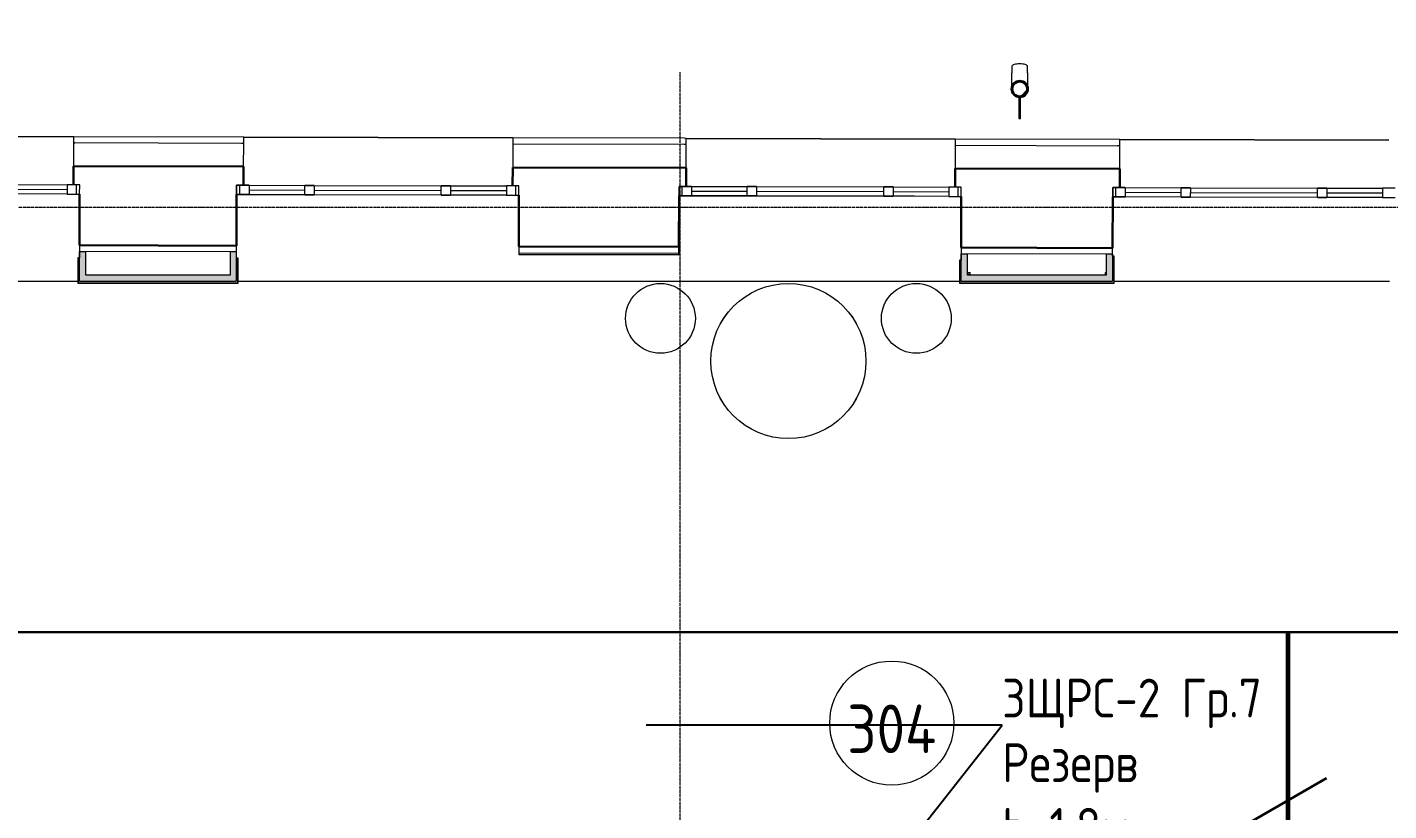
# Model space of a CAD drawing. Header units: millimetres. Extents: x -32 to 417638015, y -35 to 175284279.
# Drawn here: x 1063178 to 1071958, y 60823 to 65874 of the extents above; entities that cross this region are included whole.
import ezdxf
from ezdxf import colors
from ezdxf.entities.mleader import LeaderData, LeaderLine
from ezdxf.math import Vec2, Vec3

# ---------------------------------------------------------------- set-up
doc = ezdxf.new("R2010")
doc.units = ezdxf.units.MM
doc.linetypes.add('ADSK_Линия сетки', pattern=[25, 20, -2.5, 0, -2.5])
for name, color, linetype, lineweight in [('_ Окна', 7, 'Continuous', 9), ('_ЭМ_гофра', 5, 'Continuous', 60), ('_ЭМ_ТХобщее_слой', 7, 'Continuous', 30), ('Аннотация', 7, 'Continuous', 18), ('Двери', 7, 'Continuous', 9), ('Обобщенные модели', 7, 'Continuous', 18), ('Окна', 7, 'Continuous', 9), ('Оси', 253, 'Continuous', 9), ('Перекрытие', 7, 'Continuous', 18), ('Стены внутренние', 7, 'Continuous', 18), ('Стены наружные', 7, 'Continuous', 18), ('Стены несущие', 7, 'Continuous', 30), ('Стены отделка', 7, 'Continuous', 30), ('Стены штриховка', 7, 'Continuous', 9), ('ТХ', 5, 'Continuous', 0), ('ШТРИХОВКА', 252, 'Continuous', 15), ('ЭМ_Лоток 1_2', 162, 'Continuous', 30)]:
    doc.layers.add(name, color=color, linetype=linetype, lineweight=lineweight)
doc.layers.add('_ЭМ_Надписи', color=7, linetype='Continuous')
doc.layers.add('ЭОМ_Лотки рабочие', color=5, linetype='Continuous')
doc.layers.add('Линии', color=7, linetype='Continuous', lineweight=9, true_color=0x00a600)
doc.styles.add('GOST Common', font='GOST_Common.ttf', dxfattribs={"width": 0.9, "height": 350})
doc.styles.add('ЭОМ', font='isocpeur.ttf', dxfattribs={"width": 0.85, "height": 250})
doc.linetypes.add('Cable in the tray', pattern='A,5,[130,ltypeshp.shx,S=1,R=0,X=0,Y=0],1.5,[130,ltypeshp.shx,S=1.5,R=90,X=0,Y=-1],1,[130,ltypeshp.shx,S=1,R=0,X=0.5,Y=0],5', length=12.5)

# ---------------------------------------------------------------- blocks, each defined once
blk = doc.blocks.new('ТХ 3 этаж')
at = {"layer": 'ТХ', "color": 8}
for centre, radius in [((37941.5, 12269.5), 225), ((38766.5, 11994.5), 500), ((39591.5, 12269.5), 225)]:
    blk.add_circle(centre, radius, dxfattribs=at)
blk = doc.blocks.new('План 3 этажа')
at = {"layer": 'Обобщенные модели', "lineweight": 9}
h = blk.add_hatch(dxfattribs=at)
h.set_pattern_fill('FP_16', color=8, style=0, pattern_type=2)
h.set_pattern_definition([(45, (507.34, 158.9), (-106.066, 106.066), [])])
h.paths.add_polyline_path([(33247.455, 13817.033), (33269.149, 13821.984), (33286.546, 13835.858), (33296.201, 13855.907), (33296.201, 13878.159), (33286.546, 13898.207), (33269.149, 13912.081), (33247.455, 13917.033), (33224.775, 13911.295), (33208.363, 13898.207), (33198.708, 13878.159), (33199.831, 13853.576), (33208.363, 13835.858), (33225.76, 13821.984), (33244.761, 13817.648)])
at = {"layer": 'Стены внутренние'}
for points in [[(27185.316, 12667.14), (27225.316, 12667.14), (27225.316, 12817.168), (27185.316, 12816.351)], [(28195.293, 12627.14), (28194.677, 12816.355), (28155.293, 12816.351), (28155.293, 12627.14), (28194.677, 12627.14)], [(32876.908, 12667.14), (32910.283, 12667.14), (32910.283, 12802.365), (32870.283, 12801.476), (32870.283, 12667.14)], [(33845.287, 12627.14), (33845.025, 12801.48), (33805.287, 12801.476), (33805.287, 12627.14), (33845.197, 12627.14)], [(28155.293, 12627.14), (28155.293, 12667.14), (27185.316, 12667.14), (27185.316, 12627.14), (27719.564, 12627.14)], [(33781.496, 12627.14), (33805.287, 12627.14), (33805.287, 12667.14), (32870.283, 12667.14), (32870.283, 12627.14), (32927.343, 12627.14)]]:
    blk.add_hatch(color=8, dxfattribs=at).paths.add_polyline_path(points)
at = {"layer": '_ Окна', "color": 8}
for p, q in [((26745.467, 13220.172), (27105.466, 13219.224)), ((27165.387, 13189.066), (27165.545, 13249.066)), ((28217.383, 13186.297), (28217.541, 13246.297)), ((28277.462, 13216.139), (28637.461, 13215.191)), ((28697.46, 13215.033), (29517.458, 13212.874)), ((29577.457, 13212.716), (29937.456, 13211.769)), ((29997.377, 13181.611), (29997.535, 13241.611)), ((31070.373, 13178.786), (31070.531, 13238.786)), ((31130.452, 13208.628), (31490.451, 13207.68)), ((31550.451, 13207.522), (32370.448, 13205.363)), ((32430.447, 13205.205), (32790.446, 13204.258)), ((32850.367, 13174.1), (32850.525, 13234.1)), ((33867.363, 13171.423), (33867.521, 13231.422)), ((33927.442, 13201.264), (34287.441, 13200.317)), ((34347.441, 13200.159), (35167.438, 13198)), ((35227.438, 13197.842), (35587.437, 13196.894))]:
    blk.add_line(p, q, dxfattribs=at)
at = {"layer": '_ Окна', "color": 8, "lineweight": 18}
for p, q in [((27105.545, 13249.224), (27105.387, 13189.224)), ((27105.387, 13189.224), (27185.387, 13189.014)), ((27185.545, 13249.013), (27105.545, 13249.224)), ((27185.387, 13189.014), (27185.545, 13249.013)), ((28197.383, 13186.349), (28197.541, 13246.349)), ((28277.383, 13186.139), (28197.383, 13186.349)), ((28197.541, 13246.349), (28277.541, 13246.139)), ((28277.541, 13246.139), (28277.383, 13186.139)), ((28637.382, 13185.191), (28637.54, 13245.191)), ((28697.381, 13185.033), (28637.382, 13185.191)), ((28637.54, 13245.191), (28697.539, 13245.033)), ((28697.539, 13245.033), (28697.381, 13185.033)), ((29517.379, 13182.874), (29517.537, 13242.874)), ((29577.378, 13182.716), (29517.379, 13182.874)), ((29517.537, 13242.874), (29577.536, 13242.716)), ((29577.536, 13242.716), (29577.378, 13182.716)), ((29937.535, 13241.768), (29937.377, 13181.769)), ((29937.377, 13181.769), (30017.377, 13181.558)), ((30017.535, 13241.558), (29937.535, 13241.768)), ((30017.377, 13181.558), (30017.535, 13241.558)), ((31050.373, 13178.839), (31050.531, 13238.838)), ((31130.373, 13178.628), (31050.373, 13178.839)), ((31050.531, 13238.838), (31130.531, 13238.628)), ((31130.531, 13238.628), (31130.373, 13178.628)), ((31490.372, 13177.68), (31490.53, 13237.68)), ((31550.372, 13177.522), (31490.372, 13177.68)), ((31490.53, 13237.68), (31550.529, 13237.522)), ((31550.529, 13237.522), (31550.372, 13177.522)), ((32370.369, 13175.364), (32370.527, 13235.363)), ((32430.368, 13175.206), (32370.369, 13175.364)), ((32370.527, 13235.363), (32430.526, 13235.205)), ((32430.526, 13235.205), (32430.368, 13175.206)), ((32790.525, 13234.258), (32790.367, 13174.258)), ((32790.367, 13174.258), (32870.367, 13174.047)), ((32870.525, 13234.047), (32790.525, 13234.258)), ((32870.367, 13174.047), (32870.525, 13234.047)), ((33847.364, 13171.475), (33847.522, 13231.475)), ((33927.363, 13171.265), (33847.364, 13171.475)), ((33847.522, 13231.475), (33927.521, 13231.264)), ((33927.521, 13231.264), (33927.363, 13171.265)), ((34287.362, 13170.317), (34287.52, 13230.317)), ((34347.362, 13170.159), (34287.362, 13170.317)), ((34287.52, 13230.317), (34347.52, 13230.159)), ((34347.52, 13230.159), (34347.362, 13170.159)), ((35167.359, 13168), (35167.517, 13228)), ((35167.517, 13228), (35227.517, 13227.842)), ((35227.517, 13227.842), (35227.359, 13167.842)), ((35587.515, 13226.894), (35587.358, 13166.894)), ((35667.515, 13226.684), (35587.515, 13226.894)), ((35227.359, 13167.842), (35167.359, 13168)), ((35587.358, 13166.894), (35667.357, 13166.684))]:
    blk.add_line(p, q, dxfattribs=at)
at = {"layer": 'Двери', "color": 8, "lineweight": 30}
blk.add_line((34346.343, 8917.14), (35225.358, 9424.64), dxfattribs=at)
at = {"layer": 'Линии', "color": 8}
blk.add_circle((32422.189, 9778.727), 400, dxfattribs=at)
at = {"layer": 'Обобщенные модели', "color": 8}
for p, q in [((33197.455, 14013.184), (33197.455, 13970.68)), ((33297.455, 13970.68), (33297.455, 14013.184)), ((33242.455, 13816.174), (33242.455, 13677.033)), ((33252.455, 13677.033), (33252.455, 13816.174)), ((33242.455, 13677.033), (33252.455, 13677.033))]:
    blk.add_line(p, q, dxfattribs=at)
at = {"layer": 'Обобщенные модели', "color": 8, "flags": 128}
for points in [[(33197.455, 13880.05), (33197.455, 13881.32), (33197.455, 13883.984), (33197.455, 13886.86), (33197.455, 13889.945), (33197.455, 13893.232), (33197.455, 13896.718), (33197.455, 13900.397), (33197.455, 13904.262), (33197.455, 13908.307), (33197.455, 13912.527), (33197.455, 13916.913), (33197.455, 13921.46), (33197.455, 13926.16), (33197.455, 13931.005), (33197.455, 13935.987), (33197.455, 13941.1), (33197.455, 13946.334), (33197.455, 13951.68), (33197.455, 13957.132), (33197.455, 13962.679), (33197.455, 13968.313), (33197.455, 13970.68)], [(33297.455, 13970.68), (33297.455, 13965.013), (33297.455, 13959.428), (33297.455, 13953.936), (33297.455, 13948.544), (33297.455, 13943.262), (33297.455, 13938.099), (33297.455, 13933.061), (33297.455, 13928.158), (33297.455, 13923.397), (33297.455, 13918.785), (33297.455, 13914.331), (33297.455, 13910.042), (33297.455, 13905.923), (33297.455, 13901.982), (33297.455, 13898.225), (33297.455, 13894.659), (33297.455, 13891.288), (33297.455, 13888.118), (33297.455, 13885.154), (33297.455, 13882.402), (33297.455, 13880.05)]]:
    blk.add_lwpolyline(points, dxfattribs=at)
at = {"layer": 'Обобщенные модели', "color": 8}
for start, end in [(90, 270), (270, 90)]:
    blk.add_arc((33247.455, 13867.033), 52, start, end, dxfattribs=at)
at = {"layer": 'Обобщенные модели', "color": 8, "lineweight": 40}
for start, end in [(90, 270), (270, 90)]:
    blk.add_arc((33247.455, 13867.033), 50, start, end, dxfattribs=at)
at = {"layer": 'Обобщенные модели', "color": 8}
for start_param, end_param in [(4.71238898, 6.28318531), (3.14159265, 4.71238898)]:
    blk.add_ellipse((33247.455, 14013.184), major_axis=(-50, 0), ratio=0.30901699, start_param=start_param, end_param=end_param, dxfattribs=at)
at = {"layer": 'Окна', "color": 8}
for p, q in [((27105.387, 13189.224), (26745.388, 13190.172)), ((26745.546, 13250.172), (27105.545, 13249.224)), ((27105.387, 13189.224), (27185.387, 13189.014)), ((27185.545, 13249.013), (27105.545, 13249.224)), ((27185.387, 13189.014), (27185.545, 13249.013)), ((28197.541, 13246.349), (28197.383, 13186.349)), ((28197.383, 13186.349), (28277.383, 13186.139)), ((28277.541, 13246.139), (28197.541, 13246.349)), ((28637.382, 13185.191), (28277.383, 13186.139)), ((28277.541, 13246.139), (28637.54, 13245.191)), ((28637.382, 13185.191), (28697.381, 13185.033)), ((28697.539, 13245.033), (28637.54, 13245.191)), ((29517.379, 13182.874), (28697.381, 13185.033)), ((28697.539, 13245.033), (29517.537, 13242.874)), ((29517.379, 13182.874), (29577.378, 13182.716)), ((29577.536, 13242.716), (29517.537, 13242.874)), ((29937.377, 13181.769), (29577.378, 13182.716)), ((29577.536, 13242.716), (29937.535, 13241.768)), ((29937.377, 13181.769), (30017.377, 13181.558)), ((30017.535, 13241.558), (29937.535, 13241.768)), ((30017.377, 13181.558), (30017.535, 13241.558)), ((31050.531, 13238.838), (31050.373, 13178.839)), ((31050.373, 13178.839), (31130.373, 13178.628)), ((31130.531, 13238.628), (31050.531, 13238.838)), ((31490.372, 13177.68), (31130.373, 13178.628)), ((31130.531, 13238.628), (31490.53, 13237.68)), ((31490.372, 13177.68), (31550.372, 13177.522)), ((31550.529, 13237.522), (31490.53, 13237.68)), ((32370.369, 13175.364), (31550.372, 13177.522)), ((31550.529, 13237.522), (32370.527, 13235.363)), ((32370.369, 13175.364), (32430.368, 13175.206)), ((32430.526, 13235.205), (32370.527, 13235.363)), ((32790.367, 13174.258), (32430.368, 13175.206)), ((32430.526, 13235.205), (32790.525, 13234.258)), ((32790.367, 13174.258), (32870.367, 13174.047)), ((32870.525, 13234.047), (32790.525, 13234.258)), ((32870.367, 13174.047), (32870.525, 13234.047)), ((33847.522, 13231.475), (33847.364, 13171.475)), ((33847.364, 13171.475), (33927.363, 13171.265)), ((33927.521, 13231.264), (33847.522, 13231.475)), ((34287.362, 13170.317), (33927.363, 13171.265)), ((33927.521, 13231.264), (34287.52, 13230.317)), ((34287.362, 13170.317), (34347.362, 13170.159)), ((34347.52, 13230.159), (34287.52, 13230.317)), ((35167.359, 13168), (34347.362, 13170.159)), ((34347.52, 13230.159), (35167.517, 13228)), ((35227.517, 13227.842), (35167.517, 13228)), ((35227.517, 13227.842), (35587.515, 13226.894)), ((35667.515, 13226.684), (35587.515, 13226.894)), ((35167.359, 13168), (35227.359, 13167.842)), ((35587.358, 13166.894), (35227.359, 13167.842)), ((35587.358, 13166.894), (35667.357, 13166.684))]:
    blk.add_line(p, q, dxfattribs=at)
at = {"layer": 'Оси', "color": 8, "linetype": 'ADSK_Линия сетки'}
for p, q in [((31056.908, -3523.688), (31056.908, 13975.186)), ((-10051.774, 13103.902), (56512.196, 13103.902))]:
    blk.add_line(p, q, dxfattribs=at)
at = {"layer": 'Перекрытие', "color": 8}
for p, q in [((28697.381, 13184.992), (28197.38, 13184.992)), ((30016.908, 13003.48), (30016.908, 13181.559)), ((32569.674, 13174.839), (31051.908, 13174.839)), ((31051.908, 13174.839), (31051.908, 12811.896)), ((27190.274, 12817.168), (27190.274, 12819.231)), ((31051.908, 12811.896), (31049.407, 12811.896)), ((32876.908, 12802.365), (32876.908, 12804.029)), ((22582.325, 12627.14), (27173.439, 12627.14)), ((28207.293, 12627.14), (32858.419, 12627.14)), ((33857.287, 12627.14), (35630.729, 12627.14))]:
    blk.add_line(p, q, dxfattribs=at)
at = {"layer": 'Стены внутренние', "color": 8}
for p, q in [((32910.283, 12683.14), (32927.343, 12683.14)), ((32927.343, 12671.14), (32910.283, 12671.14)), ((32927.343, 12671.14), (32927.343, 12683.14)), ((33800.74, 12683.14), (33805.287, 12683.14)), ((33800.74, 12671.14), (33800.74, 12683.14)), ((33805.287, 12671.14), (33800.74, 12671.14))]:
    blk.add_line(p, q, dxfattribs=at)
at = {"layer": 'Стены наружные', "color": 8}
for p, q in [((25411.367, 13563.685), (27146.361, 13559.118)), ((27146.361, 13559.118), (25412.367, 13563.682)), ((25412.369, 13564.682), (27147.363, 13560.115)), ((27147.363, 13560.115), (27147.361, 13559.115)), ((28242.36, 13557.232), (28242.357, 13556.232)), ((28242.36, 13557.232), (29977.354, 13552.665)), ((28243.357, 13556.23), (29978.351, 13551.662)), ((29977.351, 13551.665), (28243.357, 13556.23)), ((29977.354, 13552.665), (29977.351, 13551.665)), ((31096.347, 13548.719), (32831.341, 13544.151)), ((31097.35, 13549.716), (31097.347, 13548.716)), ((32831.341, 13544.151), (31097.347, 13548.716)), ((31097.35, 13549.716), (32832.344, 13545.148)), ((32832.344, 13545.148), (32832.341, 13544.149)), ((33892.34, 13542.358), (33892.337, 13541.358)), ((33892.34, 13542.358), (35626.466, 13537.793)), ((33893.337, 13541.355), (35628.331, 13536.788)), ((35626.464, 13536.793), (33893.337, 13541.355)), ((35626.466, 13537.793), (35626.464, 13536.793))]:
    blk.add_line(p, q, dxfattribs=at)
at = {"layer": 'Стены несущие', "color": 8}
for p, q in [((27145.861, 13369.118), (27145.545, 13249.119)), ((28242.857, 13366.23), (27145.861, 13369.118)), ((28242.541, 13246.231), (28242.857, 13366.23)), ((29977.851, 13361.663), (29977.535, 13241.663)), ((29977.851, 13361.663), (31095.847, 13358.72)), ((31095.531, 13238.72), (31095.847, 13358.72)), ((32830.841, 13354.152), (32830.525, 13234.152)), ((33892.837, 13351.356), (32830.841, 13354.152)), ((33892.521, 13231.357), (33892.837, 13351.356)), ((27185.387, 13189.014), (27184.518, 12859.015)), ((28196.514, 12856.351), (28197.383, 13186.349)), ((30017.377, 13181.558), (30016.508, 12851.559)), ((31049.504, 12848.84), (31050.373, 13178.839)), ((32870.367, 13174.047), (32869.498, 12844.048)), ((33846.495, 12841.476), (33847.364, 13171.475)), ((27184.518, 12859.015), (28196.514, 12856.351)), ((28196.514, 12856.351), (27184.518, 12859.015)), ((30016.508, 12851.559), (31049.504, 12848.84)), ((31049.504, 12848.84), (30016.508, 12851.559)), ((32869.498, 12844.048), (33846.495, 12841.476)), ((33846.495, 12841.476), (32869.498, 12844.048))]:
    blk.add_line(p, q, dxfattribs=at)
at = {"layer": 'Стены отделка', "color": 8, "lineweight": 9}
for p, q in [((27146.361, 13559.118), (27145.861, 13369.118)), ((28243.357, 13556.23), (27146.361, 13559.118)), ((28243.252, 13516.23), (28243.357, 13556.23)), ((29978.351, 13551.662), (29978.246, 13511.662)), ((31083.347, 13548.753), (29978.351, 13551.662)), ((31096.347, 13548.719), (31083.347, 13548.753)), ((31096.242, 13508.719), (31096.347, 13548.719)), ((32831.341, 13544.151), (32831.236, 13504.151)), ((33893.337, 13541.355), (32831.341, 13544.151)), ((33893.232, 13501.356), (33893.337, 13541.355)), ((27146.256, 13519.118), (27153.256, 13519.099)), ((28243.252, 13516.23), (28228.252, 13516.269)), ((28242.857, 13366.23), (28243.252, 13516.23)), ((28243.252, 13516.23), (28243.252, 13516.23)), ((29978.246, 13511.662), (29977.851, 13361.663)), ((31096.242, 13508.719), (31083.242, 13508.753)), ((31095.847, 13358.72), (31096.242, 13508.719)), ((32831.236, 13504.151), (32830.841, 13354.152)), ((33893.232, 13501.356), (33878.232, 13501.395)), ((33892.837, 13351.356), (33893.232, 13501.356)), ((27145.861, 13369.118), (27145.861, 13369.118)), ((33892.837, 13351.356), (33892.837, 13351.356)), ((27184.413, 12819.015), (27184.307, 12779.015)), ((27184.518, 12859.015), (27184.413, 12819.015)), ((28196.409, 12816.351), (27184.413, 12819.015)), ((27185.316, 12627.14), (27185.316, 12819.013)), ((28196.304, 12776.351), (28196.514, 12856.351)), ((30016.508, 12851.559), (30016.371, 12799.559)), ((31049.368, 12796.84), (31049.504, 12848.84)), ((32869.498, 12844.048), (32869.288, 12764.049)), ((33846.358, 12789.477), (33846.495, 12841.476)), ((27184.307, 12779.015), (27173.316, 12779.044)), ((27173.316, 12779.044), (27173.316, 12617.14)), ((27225.316, 12817.168), (27185.316, 12817.168)), ((27225.316, 12667.14), (27225.316, 12817.168)), ((28155.293, 12817.168), (28155.293, 12667.14)), ((28195.293, 12817.168), (28155.293, 12817.168)), ((28195.293, 12817.168), (28195.293, 12627.14)), ((28207.293, 12776.322), (28196.304, 12776.351)), ((28207.293, 12617.14), (28207.293, 12776.322)), ((30016.371, 12799.559), (31049.368, 12796.84)), ((32869.288, 12764.049), (32858.283, 12764.078)), ((32858.283, 12764.078), (32858.283, 12617.14)), ((32870.283, 12804.046), (32869.393, 12804.049)), ((33846.39, 12801.476), (32870.283, 12804.046)), ((32870.283, 12627.14), (32870.283, 12804.046)), ((32910.283, 12802.365), (32870.283, 12802.365)), ((32910.283, 12667.14), (32910.283, 12802.365)), ((33805.287, 12802.365), (33805.287, 12667.14)), ((33845.287, 12802.365), (33805.287, 12802.365)), ((33845.287, 12802.365), (33845.287, 12627.14)), ((33857.287, 12789.448), (33846.358, 12789.477)), ((33857.287, 12617.14), (33857.287, 12789.448)), ((28155.293, 12667.14), (27225.316, 12667.14)), ((33805.287, 12667.14), (32910.283, 12667.14)), ((27175.316, 12615.14), (28205.293, 12615.14)), ((27185.316, 12627.14), (28195.293, 12627.14)), ((32860.283, 12615.14), (33855.287, 12615.14)), ((32870.283, 12627.14), (33845.287, 12627.14))]:
    blk.add_line(p, q, dxfattribs=at)
at = {"layer": 'Стены штриховка', "color": 8}
for p, q in [((28228.252, 13516.269), (27153.256, 13519.099)), ((31083.242, 13508.753), (29978.246, 13511.662)), ((32831.236, 13504.151), (33878.232, 13501.395)), ((27175.316, 12779.039), (27175.316, 12615.14)), ((28205.293, 12615.14), (28205.293, 12776.327)), ((30016.376, 12801.559), (31049.373, 12798.84)), ((30016.403, 12811.559), (31049.399, 12808.84)), ((32860.283, 12764.072), (32860.283, 12615.14)), ((33855.287, 12615.14), (33855.287, 12789.453)), ((27173.316, 12617.14), (28207.293, 12617.14)), ((27173.316, 12617.14), (27173.316, 12615.14)), ((27173.316, 12615.14), (27175.316, 12615.14)), ((28205.293, 12615.14), (28207.293, 12615.14)), ((28207.293, 12615.14), (28207.293, 12617.14)), ((32858.283, 12617.14), (33857.287, 12617.14)), ((32858.283, 12617.14), (32858.283, 12615.14)), ((32858.283, 12615.14), (32860.283, 12615.14)), ((33855.287, 12615.14), (33857.287, 12615.14)), ((33857.287, 12615.14), (33857.287, 12617.14))]:
    blk.add_line(p, q, dxfattribs=at)
at = {"layer": 'ЭОМ_Лотки рабочие'}
blk.add_blockref('ТХ 3 этаж', (-7010.895, 118.542), dxfattribs=at)
at = {"layer": 'Аннотация', "color": 8, "lineweight": 9, "insert": (32422.189, 9741.779), "char_height": 312.5, "width": 520.21112, "attachment_point": 5, "line_spacing_factor": 1.022766, "style": 'GOST Common'}
blk.add_mtext('304', dxfattribs=at)
blk = doc.blocks.new('_ЭМ_ТХ2_3 этаж_нов')
at = {"layer": 'ТХ', "color": 8}
for centre, radius in [((36923.7, 12234.1), 225), ((37748.7, 11959.1), 500), ((38573.7, 12234.1), 225)]:
    blk.add_circle(centre, radius, dxfattribs=at)

msp = doc.modelspace()

# ---------------------------------------------------------------- linework, layer by layer
at = {"layer": '_ЭМ_гофра', "linetype": 'ByBlock'}
msp.add_lwpolyline([(1071310.1, 59373.9), (1071310.1, 61974.4)], dxfattribs=at)
at = {"layer": 'ЭМ_Лоток 1_2', "linetype": 'Cable in the tray', "ltscale": 50}
msp.add_lwpolyline([(1037602.6, 88265.4), (1037642.3, 61974.4), (1084982.2, 61974.4)], dxfattribs=at)

# ---------------------------------------------------------------- block references
at = {"layer": '_ЭМ_ТХобщее_слой', "lineweight": 50}
msp.add_blockref('_ЭМ_ТХ2_3 этаж_нов', (1030337.8, 51763.2), dxfattribs=at)
at = {"layer": 'ШТРИХОВКА'}
msp.add_blockref('План 3 этажа', (1036330.9, 51609.3), dxfattribs=at)

# ---------------------------------------------------------------- leaders
at = {"layer": '_ЭМ_Надписи', "color": 7, "ltscale": 5}
ml = msp.add_multileader_mtext('Standard', dxfattribs=at)
ml.set_content('{\\fGOST Common|b0|i0|c204|p34;\\W0.9;\\C256;3ЩРС-2\\fISOCPEUR|b0|i0|c204|p34;\\W0.85; Гр.7 Резерв\\P\\fGOST Common|b0|i0|c0|p34;\\W0.9;h=\\fGOST Common|b0|i0|c204|p34;1\\fGOST Common|b0|i0|c0|p34;.\\fGOST Common|b0|i0|c204|p34;8м}', color=1, style='ЭОМ')
ml.set_leader_properties()
ml.build(insert=Vec2(0, 0))
ml.multileader.update_dxf_attribs({"text_left_attachment_type": 6, "text_right_attachment_type": 6, "dogleg_length": 0, "arrow_head_size": 200})
ctx = ml.context
ctx.base_point, ctx.char_height, ctx.arrow_head_size, ctx.landing_gap_size, ctx.plane_origin = Vec3(1069465.3, 61374.4), 250, 200, 0, Vec3(1041130.2, 75981.3)
ctx.left_attachment, ctx.right_attachment = 6, 6
notes = []
notes.append((ctx, [(0, (1, 1, 0), (1069465.3, 61374.4), (1, 0), 0, [(0, [(1064156.1, 60054.5), (1068432.5, 60063.2)], 0, [])])]))
ctx.mtext.insert, ctx.mtext.width, ctx.mtext.defined_height, ctx.mtext.flow_direction = Vec3(1069465.3, 61674.4), 2273.288, 545.6, 5
for ctx, leaders in notes:
    for number, flags, end, landing, length, lines in leaders:
        leader = LeaderData()
        leader.index, (leader.has_last_leader_line, leader.has_dogleg_vector, leader.attachment_direction) = number, flags
        leader.last_leader_point, leader.dogleg_vector, leader.dogleg_length = Vec3(end), Vec3(landing), length
        for number, points, colour, breaks in lines:
            line = LeaderLine()
            line.index, line.vertices, line.color, line.breaks = number, Vec3.list(points), colors.encode_raw_color(colour), breaks
            leader.lines.append(line)
        ctx.leaders.append(leader)

doc.saveas('drawing.dxf')
